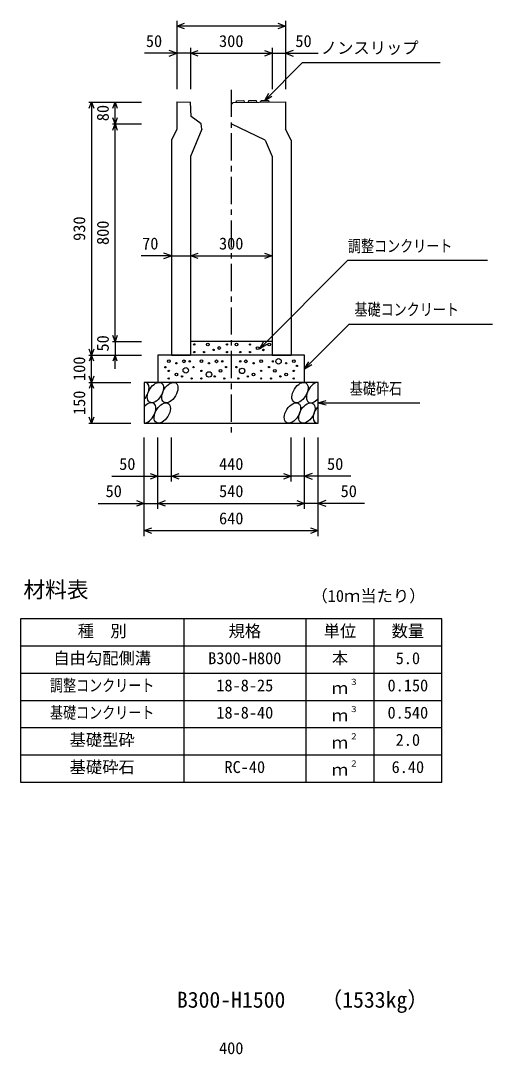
# Model space of a CAD drawing. Units: millimetres, scale not verified. Extents: x -16800 to 16800, y -5940 to 5940.
# Drawn here: x 11807 to 13543, y 80 to 3879 of the extents above; entities that cross this region are included whole.
import ezdxf
from ezdxf.enums import TextEntityAlignment as Align

# ---------------------------------------------------------------- set-up
doc = ezdxf.new("R2010")
doc.units = ezdxf.units.MM
doc.header["$LTSCALE"] = 20
doc.linetypes.add('CHAIN1', pattern=[8, 5, -1, 1, -1])
for name, color, linetype, lineweight in [('0-0_DIM', 7, 'Continuous', 25), ('0-2_HATCH', 6, 'Continuous', 25), ('0-3_HYO', 3, 'Continuous', 25), ('0-4_HYO2', 4, 'Continuous', 25), ('0-5_OUTLINE', 3, 'Continuous', 25), ('0-6_TXT', 7, 'Continuous', 25)]:
    doc.layers.add(name, color=color, linetype=linetype, lineweight=lineweight)
doc.styles.add('ＭＳ ゴシック', font='')
doc.styles.get('ＭＳ ゴシック').set_extended_font_data('MS Gothic')

msp = doc.modelspace()

# ---------------------------------------------------------------- linework, layer by layer
at = {"layer": '0-0_DIM'}
for p, q in [((12381.78, 3878.57), (12381.78, 3626.83)), ((12781.78, 3878.57), (12781.78, 3626.83)), ((12781.78, 3858.57), (12381.78, 3858.57)), ((12431.78, 3778.57), (12431.78, 3626.83)), ((12731.78, 3778.57), (12731.78, 3626.83)), ((12381.78, 3758.57), (12262.12, 3758.57)), ((12431.78, 3758.57), (12381.78, 3758.57)), ((12431.78, 3758.57), (12731.78, 3758.57)), ((12704.73, 3585.59), (12842.4, 3723.26)), ((12731.78, 3758.57), (12781.78, 3758.57)), ((12781.78, 3758.57), (12901.45, 3758.57)), ((13350.84, 3723.26), (12842.4, 3723.26)), ((12704.73, 3585.59), (12719.73, 3611.57)), ((12057.58, 3579.36), (12250.91, 3579.36)), ((12067.58, 3579.36), (12067.58, 2649.36)), ((12154.25, 3498.86), (12154.25, 3579.36)), ((12704.73, 3585.59), (12730.71, 3600.59)), ((12144.25, 3498.86), (12250.91, 3498.86)), ((12154.25, 2699.36), (12154.25, 3498.86)), ((12361.78, 3014.36), (12249.8, 3014.36)), ((12361.78, 3014.36), (12431.78, 3014.36)), ((12431.78, 3014.36), (12731.78, 3014.36)), ((13015.44, 2763.02), (12851.78, 2599.36)), ((13015.44, 2763.02), (13542.51, 2763.02)), ((12144.25, 2699.36), (12250.91, 2699.36)), ((12154.25, 2699.36), (12154.25, 2649.36)), ((12686.78, 2674.36), (12701.78, 2700.34)), ((12686.78, 2674.36), (12712.76, 2689.36)), ((12057.58, 2649.36), (12250.91, 2649.36)), ((12067.58, 2549.36), (12067.58, 2649.36)), ((12154.25, 2599.36), (12154.25, 2649.36)), ((12851.78, 2599.36), (12866.78, 2625.34)), ((12851.78, 2599.36), (12877.76, 2614.36)), ((12057.58, 2549.36), (12211.78, 2549.36)), ((12067.58, 2549.36), (12067.58, 2399.36)), ((12901.78, 2474.36), (12930.76, 2482.13)), ((12901.78, 2474.36), (13275.68, 2474.36)), ((12901.78, 2474.36), (12930.76, 2466.6)), ((12057.58, 2399.36), (12211.78, 2399.36)), ((12261.78, 1984.35), (12261.78, 2346.69)), ((12311.78, 2084.35), (12311.78, 2346.69)), ((12361.78, 2184.35), (12361.78, 2346.69)), ((12801.78, 2184.35), (12801.78, 2346.69)), ((12851.78, 2084.35), (12851.78, 2346.69)), ((12901.78, 1984.35), (12901.78, 2346.69)), ((12141.78, 2204.35), (12361.78, 2204.35)), ((12361.78, 2204.35), (12801.78, 2204.35)), ((13021.78, 2204.35), (12801.78, 2204.35)), ((12091.78, 2104.35), (12311.78, 2104.35)), ((12311.78, 2104.35), (12851.78, 2104.35)), ((13071.78, 2104.35), (12851.78, 2104.35)), ((12261.78, 2004.35), (12901.78, 2004.35))]:
    msp.add_line(p, q, dxfattribs=at)
at = {"layer": '0-0_DIM', "linetype": 'CHAIN1'}
msp.add_line((12581.78, 3624.66), (12581.78, 2349.36), dxfattribs=at)
at = {"layer": '0-0_DIM'}
for points in [[(12410.01, 3848.31), (12381.82, 3858.57), (12410.01, 3868.83)], [(12753.63, 3868.83), (12781.82, 3858.57), (12753.63, 3848.31)], [(12353.59, 3748.31), (12381.78, 3758.57), (12353.59, 3768.83)], [(12459.97, 3748.31), (12431.78, 3758.57), (12459.97, 3768.83)], [(12703.67, 3768.83), (12731.86, 3758.57), (12703.67, 3748.31)], [(12809.9, 3768.83), (12781.71, 3758.57), (12809.9, 3748.31)], [(12059.37, 3556.81), (12067.58, 3579.36), (12075.79, 3556.81)], [(12146.04, 3556.81), (12154.25, 3579.36), (12162.46, 3556.81)], [(12162.46, 3521.42), (12154.25, 3498.86), (12146.04, 3521.42)], [(12146.04, 3476.31), (12154.25, 3498.86), (12162.46, 3476.31)], [(12333.59, 3004.1), (12361.78, 3014.36), (12333.59, 3024.62)], [(12459.97, 3004.1), (12431.78, 3014.36), (12459.97, 3024.62)], [(12703.59, 3024.62), (12731.78, 3014.36), (12703.59, 3004.1)], [(12686.78, 2674.36), (13011.25, 2998.83), (13524.8, 2998.83)], [(12162.46, 2721.91), (12154.25, 2699.36), (12146.04, 2721.91)], [(12075.79, 2671.91), (12067.58, 2649.36), (12059.37, 2671.91)], [(12075.79, 2626.81), (12067.58, 2649.36), (12059.37, 2626.81)], [(12162.46, 2626.81), (12154.25, 2649.36), (12146.04, 2626.81)], [(12075.79, 2571.91), (12067.58, 2549.36), (12059.37, 2571.91)], [(12075.79, 2526.81), (12067.58, 2549.36), (12059.37, 2526.81)], [(12075.79, 2421.91), (12067.58, 2399.36), (12059.37, 2421.91)], [(12283.59, 2214.61), (12311.78, 2204.35), (12283.59, 2194.09)], [(12389.97, 2194.09), (12361.78, 2204.35), (12389.97, 2214.61)], [(12773.59, 2214.61), (12801.78, 2204.35), (12773.59, 2194.09)], [(12879.97, 2214.61), (12851.78, 2204.35), (12879.97, 2194.09)], [(12233.59, 2114.61), (12261.78, 2104.35), (12233.59, 2094.09)], [(12339.97, 2094.09), (12311.78, 2104.35), (12339.97, 2114.61)], [(12823.59, 2114.61), (12851.78, 2104.35), (12823.59, 2094.09)], [(12929.97, 2114.61), (12901.78, 2104.35), (12929.97, 2094.09)], [(12289.97, 1994.09), (12261.78, 2004.35), (12289.97, 2014.61)], [(12873.59, 2014.61), (12901.78, 2004.35), (12873.59, 1994.09)]]:
    msp.add_lwpolyline(points, dxfattribs=at)
at = {"layer": '0-2_HATCH'}
for p, q in [((12599.78, 3578.04), (12601.23, 3584.56)), ((12601.23, 3584.56), (12628.23, 3584.83)), ((12628.23, 3584.83), (12629.78, 3578.34)), ((12644.78, 3578.49), (12646.23, 3585.01)), ((12689.78, 3578.94), (12691.28, 3585.46)), ((12691.23, 3585.46), (12718.23, 3585.73)), ((12718.23, 3585.73), (12719.78, 3579.24))]:
    msp.add_line(p, q, dxfattribs=at)
msp.add_lwpolyline([(12646.23, 3585.01), (12673.23, 3585.28), (12674.78, 3578.79)], dxfattribs=at)
for centre, radius in [((12445.75, 2688.67), 2.5), ((12445.75, 2660.66), 2.5), ((12481.64, 2660.66), 2.5), ((12495.66, 2688.67), 5), ((12516.69, 2668.54), 2.5), ((12537.71, 2675.54), 5), ((12565.75, 2688.67), 2.5), ((12565.75, 2660.66), 2.5), ((12600.92, 2688.39), 5), ((12614.94, 2660.38), 2.5), ((12650.82, 2688.39), 2.5), ((12650.82, 2660.38), 2.5), ((12678.86, 2675.26), 5), ((12699.89, 2668.26), 2.5), ((12720.92, 2688.39), 5), ((12351.75, 2627.41), 5), ((12379.79, 2619.54), 2.5), ((12407.82, 2626.54), 5), ((12428.86, 2626.54), 2.5), ((12471.75, 2627.41), 5), ((12499.79, 2619.54), 2.5), ((12527.82, 2626.54), 5), ((12548.86, 2626.54), 2.5), ((12614.71, 2626.54), 2.5), ((12635.74, 2626.54), 5), ((12663.78, 2619.54), 2.5), ((12691.82, 2627.41), 5), ((12734.71, 2626.54), 2.5), ((12755.74, 2626.54), 10), ((12783.78, 2619.54), 2.5), ((12811.82, 2627.41), 5), ((12339.33, 2604.62), 2.5), ((12351.75, 2591.52), 2.5), ((12379.79, 2578.39), 5), ((12414.36, 2593.53), 10), ((12442.87, 2605.53), 2.5), ((12471.75, 2591.52), 2.5), ((12499.79, 2578.39), 10), ((12541.84, 2591.52), 5), ((12562.87, 2605.53), 2.5), ((12600.69, 2605.53), 2.5), ((12621.72, 2591.52), 10), ((12663.78, 2578.39), 5), ((12691.82, 2591.52), 2.5), ((12720.69, 2605.53), 2.5), ((12741.72, 2591.52), 5), ((12783.78, 2578.39), 5), ((12811.82, 2591.52), 2.5), ((12823.16, 2609.85), 2.5), ((12351.75, 2563.51), 2.5), ((12400.82, 2571.39), 2.5), ((12435.86, 2563.51), 2.5), ((12471.75, 2563.51), 2.5), ((12520.82, 2571.39), 2.5), ((12555.86, 2563.51), 2.5), ((12607.7, 2563.51), 2.5), ((12642.75, 2571.39), 2.5), ((12691.82, 2563.51), 2.5), ((12727.7, 2563.51), 2.5), ((12762.75, 2571.39), 2.5), ((12811.82, 2563.51), 2.5)]:
    msp.add_circle(centre, radius, dxfattribs=at)
for centre, start_param, end_param in [((12249.42, 2511.84), 4.385593, 6.6745444), ((12887.92, 2511.84), 0.3357715, 4.4411806), ((12274.74, 2436.85), 3.5111464, 7.548991), ((12913.24, 2436.85), 1.2110787, 3.5658734)]:
    msp.add_ellipse(centre, major_axis=(21.81, 35.31), ratio=0.5792, start_param=start_param, end_param=end_param, dxfattribs=at)
for centre in [(12302.63, 2511.84), (12355.84, 2511.84), (12834.72, 2511.84), (12327.95, 2436.85), (12806.83, 2436.85), (12860.04, 2436.85)]:
    msp.add_ellipse(centre, major_axis=(21.81, 35.31), ratio=0.5792, dxfattribs=at)
at = {"layer": '0-3_HYO'}
for p, q in [((12406.78, 1680.4), (12406.78, 1080.4)), ((12856.78, 1680.4), (12856.78, 1080.4)), ((13106.78, 1680.4), (13106.78, 1080.4)), ((11806.78, 1580.4), (13356.78, 1580.4))]:
    msp.add_line(p, q, dxfattribs=at)
msp.add_lwpolyline([(11806.78, 1080.4), (13356.78, 1080.4), (13356.78, 1680.4), (11806.78, 1680.4)], close=True, dxfattribs=at)
at = {"layer": '0-4_HYO2'}
for p, q in [((11806.78, 1480.4), (13356.78, 1480.4)), ((11806.78, 1380.4), (13356.78, 1380.4)), ((11806.78, 1280.4), (13356.78, 1280.4)), ((11806.78, 1180.4), (13356.78, 1180.4))]:
    msp.add_line(p, q, dxfattribs=at)
at = {"layer": '0-5_OUTLINE'}
for p, q in [((12381.78, 3579.86), (12431.78, 3579.36)), ((12381.78, 3579.86), (12381.78, 3479.86)), ((12581.78, 3574.66), (12586.28, 3574.66)), ((12586.28, 3574.66), (12587.78, 3577.92)), ((12587.78, 3577.92), (12781.78, 3579.86)), ((12781.78, 3579.86), (12781.78, 3479.86)), ((12706.58, 3439.36), (12581.78, 3499.36)), ((12381.78, 3479.86), (12361.78, 3439.86)), ((12473.78, 3479.36), (12431.78, 3379.36)), ((12801.78, 3439.86), (12781.78, 3479.86)), ((12361.78, 3439.86), (12361.78, 2649.36)), ((12801.78, 3439.86), (12801.78, 2649.36)), ((12431.78, 3379.36), (12431.78, 2649.36)), ((12731.78, 2699.36), (12431.78, 2699.36)), ((12361.78, 2649.36), (12431.78, 2649.36)), ((12731.78, 2649.36), (12801.78, 2649.36))]:
    msp.add_line(p, q, dxfattribs=at)
for points in [[(12473.78, 3479.36), (12470.78, 3499.36), (12434.78, 3526.49), (12431.78, 3579.36)], [(12706.58, 3439.36), (12731.78, 3379.36), (12731.78, 2649.36)], [(12851.78, 2549.36), (12851.78, 2649.36), (12311.78, 2649.36), (12311.78, 2549.36)]]:
    msp.add_lwpolyline(points, dxfattribs=at)
msp.add_lwpolyline([(12261.78, 2399.36), (12901.78, 2399.36), (12901.78, 2549.36), (12261.78, 2549.36)], close=True, dxfattribs=at)

# ---------------------------------------------------------------- texts
at = {"layer": '0-0_DIM', "style": 'ＭＳ ゴシック'}
for s, p in [('50', (12267.6, 3768.57)), ('300', (12536.78, 3768.57)), ('50', (12817.7, 3768.57)), ('ノンスリップ', (12911.3, 3743.43)), ('70', (12253.89, 3024.36)), ('300', (12536.71, 3024.36)), ('50', (12169.34, 2214.35)), ('440', (12536.78, 2214.35)), ('50', (12934.22, 2214.35)), ('50', (12119.34, 2114.35)), ('540', (12536.78, 2114.35)), ('50', (12984.22, 2114.35)), ('640', (12536.78, 2014.35)), ('400', (12536.78, 67.25))]:
    msp.add_text(s, height=43.99, dxfattribs=at).set_placement(p, align=Align.BOTTOM_LEFT)
for s, p in [('80', (12144.25, 3509.11)), ('930', (12057.58, 3069.36)), ('800', (12144.25, 3054.11)), ('50', (12144.25, 2662.69)), ('100', (12057.58, 2554.36)), ('150', (12057.58, 2429.36))]:
    msp.add_text(s, height=43.99, rotation=90, dxfattribs=at).set_placement(p, align=Align.BOTTOM_LEFT)
at = {"layer": '0-0_DIM', "style": 'ＭＳ ゴシック', "width": 0.8}
for s, p in [('調整コンクリート', (13011.25, 3015.25)), ('基礎コンクリート', (13035.44, 2781.75)), ('基礎砕石', (13018.1, 2491.54))]:
    msp.add_text(s, height=43.99, dxfattribs=at).set_placement(p, align=Align.BOTTOM_LEFT)
at = {"layer": '0-6_TXT', "style": 'ＭＳ ゴシック'}
for s, height, p in [('材料表', 58.65, (11816.78, 1740.4)), ('（10ｍ当たり）', 43.99, (12876.78, 1729.4)), ('種\u3000別', 43.99, (12016.78, 1600.4)), ('規格', 43.99, (12571.78, 1600.4)), ('単位', 43.99, (12921.78, 1600.4)), ('数量', 43.99, (13171.78, 1600.4)), ('自由勾配側溝', 43.99, (11926.78, 1500.4)), ('B300-H800', 43.99, (12496.78, 1500.4)), ('本', 43.99, (12951.78, 1500.4)), ('5.0', 43.99, (13186.78, 1500.4)), ('18-8-25', 43.99, (12526.78, 1400.4)), ('３', 21.99, (13017.32, 1430.77)), ('0.150', 43.99, (13156.78, 1400.4)), ('ｍ', 43.99, (12951.78, 1390.4)), ('18-8-40', 43.99, (12526.78, 1300.4)), ('ｍ', 43.99, (12951.78, 1290.4)), ('３', 21.99, (13017.32, 1330.77)), ('0.540', 43.99, (13156.78, 1300.4)), ('基礎型砕', 43.99, (11986.78, 1200.4)), ('２', 21.99, (13017.32, 1230.77)), ('2.0', 43.99, (13186.78, 1200.4)), ('ｍ', 43.99, (12951.78, 1190.4)), ('基礎砕石', 43.99, (11986.78, 1100.4)), ('RC-40', 43.99, (12556.78, 1100.4)), ('２', 21.99, (13017.32, 1130.77)), ('6.40', 43.99, (13171.78, 1100.4)), ('ｍ', 43.99, (12951.78, 1090.4)), ('B300-H1500', 58.65, (12381.78, 233.34)), ('（1533kg）', 58.65, (12910.15, 233.34))]:
    msp.add_text(s, height=height, dxfattribs=at).set_placement(p, align=Align.BOTTOM_LEFT)
at = {"layer": '0-6_TXT', "style": 'ＭＳ ゴシック', "width": 0.8}
for s, p in [('調整コンクリート', (11914.78, 1400.4)), ('基礎コンクリート', (11914.78, 1300.4))]:
    msp.add_text(s, height=43.99, dxfattribs=at).set_placement(p, align=Align.BOTTOM_LEFT)

doc.saveas('drawing.dxf')
